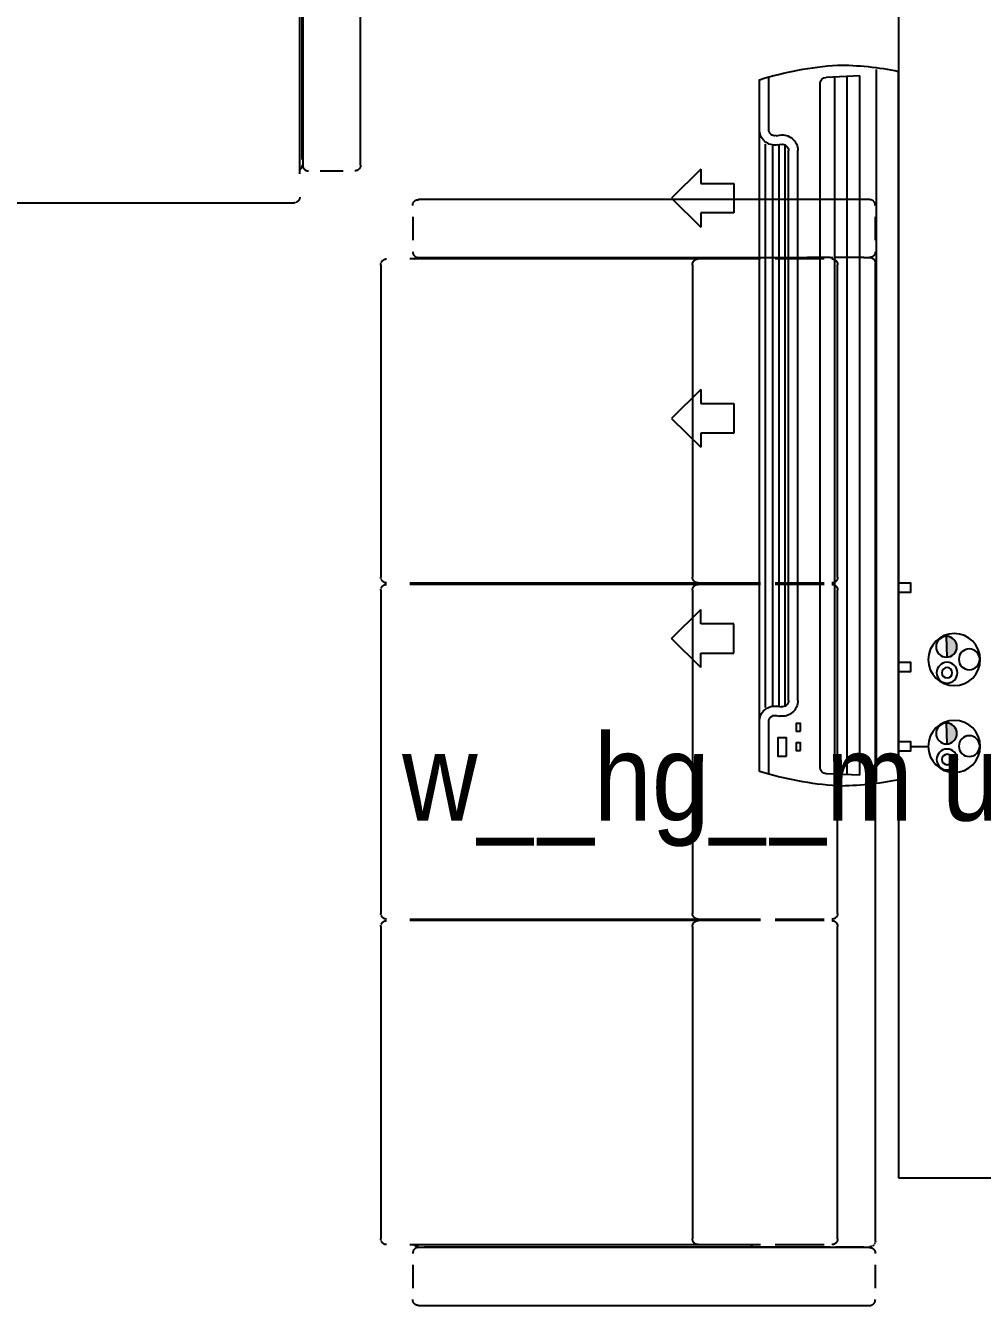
# Model space of a CAD drawing. Header units: metres. Extents: x -658 to -58, y -713 to -118.
# Drawn here: x -105.56 to -103.906, y -257.203 to -254.991 of the extents above; entities that cross this region are included whole.
import ezdxf

# ---------------------------------------------------------------- set-up
doc = ezdxf.new("R2010")
doc.units = ezdxf.units.M
doc.header["$LTSCALE"] = 100
doc.layers.add('AC', color=8, linetype='Continuous', lineweight=30)
for name, color, linetype in [('me$0$ME$0$0 Zimmer CEILING', 2, 'Continuous'), ('me$0$ME$0$EQU', 6, 'Continuous'), ('plan', 8, 'Continuous'), ('REF-PIPE', 6, 'Continuous')]:
    doc.layers.add(name, color=color, linetype=linetype)
doc.styles.add('style12', font='xarab.shx')

# ---------------------------------------------------------------- blocks, each defined once
blk = doc.blocks.new('ANTIGUA_by_Vaghi_11534 - Vaghi A3S-Triple Seat-412062-دور الملحق')
for p, q in [((0.8562, 0.79), (0.8562, 0.01)), ((0.9562, 0.01), (0.9562, 0.79)), ((0.855, 0.02), (0.855, 0.5896)), ((0.8512, -0.005), (0.8512, 0.4949)), ((0.8862, 0), (0.9262, 0)), ((0.3012, -0.055), (0.8412, -0.055))]:
    blk.add_line(p, q)
at = {"flags": 128}
for points in [[(0.855, 0.01), (0.855, 0.0096), (0.855, 0.0092), (0.8549, 0.0088), (0.8549, 0.0084), (0.8548, 0.008), (0.8547, 0.0076), (0.8546, 0.0072), (0.8545, 0.0069), (0.8544, 0.0065), (0.8542, 0.0061), (0.854, 0.0057), (0.8539, 0.0054), (0.8537, 0.005), (0.8535, 0.0047), (0.8533, 0.0044), (0.853, 0.004), (0.8528, 0.0037), (0.8525, 0.0034), (0.8522, 0.0031), (0.852, 0.0028), (0.8517, 0.0026), (0.8514, 0.0023), (0.8511, 0.002)], [(0.8437, -0.0547), (0.8433, -0.0548), (0.8429, -0.0549), (0.8425, -0.0549), (0.8421, -0.055), (0.8417, -0.055), (0.8413, -0.055), (0.8412, -0.055)], [(0.8512, -0.045), (0.8512, -0.0454), (0.8512, -0.0458), (0.8511, -0.0462), (0.8511, -0.0466), (0.851, -0.047), (0.8509, -0.0474), (0.8508, -0.0478), (0.8507, -0.0481), (0.8505, -0.0485), (0.8504, -0.0489), (0.8502, -0.0493), (0.8501, -0.0496), (0.8499, -0.05), (0.8497, -0.0503), (0.8494, -0.0506), (0.8492, -0.051), (0.849, -0.0513), (0.8487, -0.0516), (0.8484, -0.0519), (0.8482, -0.0522), (0.8479, -0.0524), (0.8476, -0.0527), (0.8472, -0.053), (0.8469, -0.0532), (0.8466, -0.0534), (0.8462, -0.0536), (0.8459, -0.0538), (0.8455, -0.054), (0.8452, -0.0542)]]:
    blk.add_lwpolyline(points, dxfattribs=at)
for points in [[(0.8562, 0.01), (0.8562, 0.0091), (0.8564, 0.0078), (0.8569, 0.0062), (0.8575, 0.005), (0.8581, 0.0041), (0.8587, 0.0034), (0.8593, 0.0028), (0.8601, 0.002), (0.861, 0.0014), (0.8618, 0.001), (0.8626, 0.0007), (0.864, 0.0002), (0.8653, 0), (0.8662, 0)], [(0.9562, 0.01), (0.9562, 0.0091), (0.956, 0.0078), (0.9554, 0.0062), (0.9549, 0.005), (0.9543, 0.0041), (0.9537, 0.0034), (0.9531, 0.0028), (0.9523, 0.002), (0.9514, 0.0014), (0.9506, 0.001), (0.9498, 0.0007), (0.9484, 0.0002), (0.9471, 0), (0.9462, 0)]]:
    blk.add_open_spline(points, degree=3, knots=[0, 0, 0, 0, 0.166667, 0.25, 0.333333, 0.416667, 0.458333, 0.5, 0.583333, 0.666667, 0.708333, 0.75, 0.833333, 1, 1, 1, 1])
blk = doc.blocks.new('ANTIGUA_by_Vaghi_11534 - Vaghi A3S-Triple Seat-V18-دور الملحق')
for p, q in [((-0.885, 0.8), (-0.925, 0.8)), ((0.845, 0.8), (-0.845, 0.8)), ((0.9262, 0.8), (0.8862, 0.8)), ((-0.955, 0.79), (-0.955, 0.01)), ((-0.855, 0.78), (-0.855, 0.79)), ((-0.855, 0.78), (-0.855, 0.7313)), ((0.855, 0.7313), (0.855, 0.78)), ((0.8562, 0.79), (0.8562, 0.01)), ((0.9562, 0.01), (0.9562, 0.79)), ((-0.855, 0.7289), (-0.855, 0.7313)), ((-0.3025, 0.7348), (-0.8425, 0.7348)), ((0.2786, 0.7348), (-0.28, 0.7348)), ((0.8412, 0.7348), (0.3012, 0.7348)), ((-0.855, 0.7219), (-0.855, 0.7266)), ((-0.855, 0.7219), (-0.855, 0.6818)), ((-0.855, 0.01), (-0.855, 0.7089)), ((-0.8525, 0.7116), (-0.8525, 0.627)), ((-0.2925, 0.627), (-0.2925, 0.7116)), ((-0.29, 0.7116), (-0.29, 0.627)), ((0.2886, 0.627), (0.2886, 0.7116)), ((0.2912, 0.7116), (0.2912, 0.627)), ((0.8512, 0.627), (0.8512, 0.7116)), ((0.855, 0.5896), (0.855, 0.7219)), ((-0.8525, 0.6013), (-0.8525, 0.4949)), ((-0.2925, 0.4949), (-0.2925, 0.6013)), ((-0.29, 0.6013), (-0.29, 0.4949)), ((0.2886, 0.4949), (0.2886, 0.6013)), ((0.2912, 0.6013), (0.2912, 0.4949)), ((0.8512, 0.4949), (0.8512, 0.6013)), ((-0.2925, 0.5826), (-0.2899, 0.5826)), ((0.2886, 0.5826), (0.2912, 0.5826)), ((0.855, 0.02), (0.855, 0.5896)), ((-0.8525, 0.4949), (-0.8525, -0.005)), ((-0.2925, -0.005), (-0.2925, 0.4949)), ((-0.29, 0.4949), (-0.29, -0.005)), ((0.2886, -0.005), (0.2886, 0.4949)), ((0.2912, 0.4949), (0.2912, -0.005)), ((0.8512, -0.005), (0.8512, 0.4949)), ((-0.8425, 0.4837), (-0.3025, 0.4837)), ((-0.28, 0.4837), (0.2786, 0.4837)), ((0.3012, 0.4837), (0.8412, 0.4837)), ((-0.925, 0), (-0.885, 0)), ((-0.2925, 0), (-0.29, 0)), ((0.2886, 0), (0.2912, 0)), ((0.8862, 0), (0.9262, 0)), ((-0.8425, -0.055), (-0.3025, -0.055)), ((-0.28, -0.055), (0.2786, -0.055)), ((0.3012, -0.055), (0.8412, -0.055))]:
    blk.add_line(p, q)
at = {"flags": 128}
for points in [[(-0.855, 0.79), (-0.855, 0.7904), (-0.855, 0.7908), (-0.8549, 0.7912), (-0.8549, 0.7916), (-0.8548, 0.792), (-0.8547, 0.7924), (-0.8546, 0.7928), (-0.8545, 0.7931), (-0.8544, 0.7935), (-0.8542, 0.7939), (-0.854, 0.7943), (-0.8539, 0.7946), (-0.8537, 0.795), (-0.8535, 0.7953), (-0.8533, 0.7956), (-0.853, 0.796), (-0.8528, 0.7963), (-0.8525, 0.7966), (-0.8522, 0.7969), (-0.852, 0.7972), (-0.8517, 0.7974), (-0.8514, 0.7977), (-0.8511, 0.798), (-0.8507, 0.7982), (-0.8504, 0.7984), (-0.8501, 0.7986), (-0.8497, 0.7988), (-0.8494, 0.799), (-0.849, 0.7992), (-0.8486, 0.7993), (-0.8482, 0.7995), (-0.8479, 0.7996), (-0.8475, 0.7997), (-0.8471, 0.7998), (-0.8467, 0.7999), (-0.8463, 0.7999), (-0.8459, 0.8), (-0.8455, 0.8), (-0.8451, 0.8), (-0.845, 0.8)], [(0.845, 0.8), (0.8454, 0.8), (0.8458, 0.8), (0.8462, 0.7999), (0.8466, 0.7999), (0.847, 0.7998), (0.8474, 0.7997)], [(0.8493, 0.799), (0.8496, 0.7989), (0.85, 0.7987), (0.8503, 0.7985), (0.8506, 0.7983)], [(0.8522, 0.797), (0.8524, 0.7967), (0.8527, 0.7964), (0.853, 0.7961), (0.8532, 0.7957), (0.8534, 0.7954), (0.8536, 0.7951)], [(0.8542, 0.794), (0.8543, 0.7936), (0.8545, 0.7932), (0.8546, 0.7929), (0.8547, 0.7925), (0.8548, 0.7921), (0.8549, 0.7917), (0.8549, 0.7913), (0.855, 0.7909), (0.855, 0.7905), (0.855, 0.7901), (0.855, 0.79)], [(-0.8525, 0.7248), (-0.8525, 0.7252), (-0.8525, 0.7256), (-0.8524, 0.726), (-0.8524, 0.7264), (-0.8523, 0.7268), (-0.8522, 0.7272), (-0.8521, 0.7276), (-0.852, 0.7279), (-0.8519, 0.7283), (-0.8517, 0.7287), (-0.8515, 0.7291), (-0.8514, 0.7294), (-0.8512, 0.7298), (-0.851, 0.7301), (-0.8508, 0.7304), (-0.8505, 0.7308), (-0.8503, 0.7311), (-0.85, 0.7314), (-0.8497, 0.7317), (-0.8495, 0.732), (-0.8492, 0.7322), (-0.8489, 0.7325), (-0.8486, 0.7328), (-0.8482, 0.733), (-0.8479, 0.7332), (-0.8476, 0.7334), (-0.8472, 0.7336), (-0.8469, 0.7338), (-0.8465, 0.734), (-0.8461, 0.7341), (-0.8457, 0.7343), (-0.8454, 0.7344), (-0.845, 0.7345), (-0.8446, 0.7346), (-0.8442, 0.7346), (-0.8438, 0.7347), (-0.8434, 0.7348), (-0.843, 0.7348), (-0.8426, 0.7348), (-0.8425, 0.7348)], [(-0.3025, 0.7348), (-0.3021, 0.7348), (-0.3017, 0.7348), (-0.3013, 0.7347), (-0.3009, 0.7347), (-0.3005, 0.7346), (-0.3001, 0.7345), (-0.2997, 0.7344), (-0.2994, 0.7343), (-0.299, 0.7342), (-0.2986, 0.734), (-0.2982, 0.7338), (-0.2979, 0.7337), (-0.2975, 0.7335), (-0.2972, 0.7333), (-0.2969, 0.733), (-0.2965, 0.7328), (-0.2962, 0.7326), (-0.2959, 0.7323), (-0.2956, 0.732), (-0.2953, 0.7318), (-0.2951, 0.7315), (-0.2948, 0.7312), (-0.2945, 0.7309), (-0.2943, 0.7305), (-0.2941, 0.7302), (-0.2939, 0.7299), (-0.2937, 0.7295), (-0.2935, 0.7292), (-0.2933, 0.7288), (-0.2932, 0.7284), (-0.293, 0.728), (-0.2929, 0.7277), (-0.2928, 0.7273), (-0.2927, 0.7269), (-0.2926, 0.7265), (-0.2926, 0.7261), (-0.2925, 0.7257), (-0.2925, 0.7253), (-0.2925, 0.7249), (-0.2925, 0.7248)], [(-0.29, 0.7248), (-0.29, 0.7252), (-0.29, 0.7256), (-0.2899, 0.726), (-0.2899, 0.7264), (-0.2898, 0.7268), (-0.2897, 0.7272), (-0.2896, 0.7276), (-0.2895, 0.7279), (-0.2894, 0.7283), (-0.2892, 0.7287), (-0.289, 0.7291), (-0.2889, 0.7294), (-0.2887, 0.7298), (-0.2885, 0.7301), (-0.2883, 0.7304), (-0.288, 0.7308), (-0.2878, 0.7311), (-0.2875, 0.7314), (-0.2872, 0.7317), (-0.287, 0.732), (-0.2867, 0.7322), (-0.2864, 0.7325), (-0.2861, 0.7328), (-0.2857, 0.733), (-0.2854, 0.7332), (-0.2851, 0.7334), (-0.2847, 0.7336), (-0.2844, 0.7338), (-0.284, 0.734), (-0.2836, 0.7341), (-0.2832, 0.7343), (-0.2829, 0.7344), (-0.2825, 0.7345), (-0.2821, 0.7346), (-0.2817, 0.7346), (-0.2813, 0.7347), (-0.2809, 0.7348), (-0.2805, 0.7348), (-0.2801, 0.7348), (-0.28, 0.7348)], [(0.2786, 0.7348), (0.279, 0.7348), (0.2794, 0.7348), (0.2798, 0.7347), (0.2802, 0.7347), (0.2806, 0.7346), (0.281, 0.7345), (0.2813, 0.7344), (0.2817, 0.7343), (0.2821, 0.7342), (0.2825, 0.734), (0.2828, 0.7338), (0.2832, 0.7337), (0.2836, 0.7335), (0.2839, 0.7333), (0.2842, 0.733), (0.2846, 0.7328), (0.2849, 0.7326), (0.2852, 0.7323), (0.2855, 0.732), (0.2858, 0.7318), (0.286, 0.7315), (0.2863, 0.7312), (0.2865, 0.7309), (0.2868, 0.7305), (0.287, 0.7302), (0.2872, 0.7299), (0.2874, 0.7295), (0.2876, 0.7292), (0.2878, 0.7288), (0.2879, 0.7284), (0.288, 0.728), (0.2882, 0.7277), (0.2883, 0.7273), (0.2884, 0.7269), (0.2884, 0.7265), (0.2885, 0.7261), (0.2885, 0.7257), (0.2886, 0.7253), (0.2886, 0.7249), (0.2886, 0.7248)], [(0.2912, 0.7248), (0.2912, 0.7252), (0.2912, 0.7256), (0.2913, 0.726), (0.2913, 0.7264), (0.2914, 0.7268), (0.2915, 0.7272), (0.2916, 0.7276), (0.2917, 0.7279), (0.2918, 0.7283), (0.292, 0.7287), (0.2921, 0.7291), (0.2923, 0.7294), (0.2925, 0.7298), (0.2927, 0.7301), (0.2929, 0.7304), (0.2932, 0.7308), (0.2934, 0.7311), (0.2937, 0.7314), (0.2939, 0.7317), (0.2942, 0.732), (0.2945, 0.7322), (0.2948, 0.7325), (0.2951, 0.7328), (0.2955, 0.733), (0.2958, 0.7332), (0.2961, 0.7334), (0.2965, 0.7336), (0.2968, 0.7338), (0.2972, 0.734), (0.2976, 0.7341), (0.2979, 0.7343), (0.2983, 0.7344), (0.2987, 0.7345), (0.2991, 0.7346), (0.2995, 0.7346), (0.2999, 0.7347), (0.3003, 0.7348), (0.3007, 0.7348), (0.3011, 0.7348), (0.3012, 0.7348)], [(0.8412, 0.7348), (0.8416, 0.7348), (0.842, 0.7348), (0.8424, 0.7347), (0.8428, 0.7347), (0.8432, 0.7346), (0.8436, 0.7345), (0.8439, 0.7344), (0.8443, 0.7343), (0.8447, 0.7342), (0.8451, 0.734), (0.8454, 0.7338), (0.8458, 0.7337), (0.8462, 0.7335), (0.8465, 0.7333), (0.8468, 0.733), (0.8472, 0.7328), (0.8475, 0.7326), (0.8478, 0.7323), (0.8481, 0.732), (0.8484, 0.7318), (0.8486, 0.7315), (0.8489, 0.7312), (0.8491, 0.7309), (0.8494, 0.7305), (0.8496, 0.7302), (0.8498, 0.7299), (0.85, 0.7295), (0.8502, 0.7292), (0.8504, 0.7288), (0.8505, 0.7284), (0.8506, 0.728), (0.8508, 0.7277), (0.8509, 0.7273), (0.851, 0.7269), (0.851, 0.7265), (0.8511, 0.7261), (0.8511, 0.7257), (0.8512, 0.7253), (0.8512, 0.7249), (0.8512, 0.7248)], [(-0.8425, 0.4837), (-0.8429, 0.4837), (-0.8433, 0.4837), (-0.8437, 0.4837), (-0.8441, 0.4838), (-0.8445, 0.4839), (-0.8449, 0.484), (-0.8453, 0.4841), (-0.8456, 0.4842), (-0.846, 0.4843), (-0.8464, 0.4845), (-0.8468, 0.4846), (-0.8471, 0.4848), (-0.8475, 0.485), (-0.8478, 0.4852), (-0.8481, 0.4854), (-0.8485, 0.4857), (-0.8488, 0.4859), (-0.8491, 0.4862), (-0.8494, 0.4864), (-0.8497, 0.4867), (-0.8499, 0.487), (-0.8502, 0.4873), (-0.8505, 0.4876), (-0.8507, 0.4879), (-0.8509, 0.4883), (-0.8511, 0.4886), (-0.8513, 0.489), (-0.8515, 0.4893), (-0.8517, 0.4897), (-0.8518, 0.4901), (-0.852, 0.4904), (-0.8521, 0.4908), (-0.8522, 0.4912), (-0.8523, 0.4916), (-0.8524, 0.492), (-0.8524, 0.4924), (-0.8525, 0.4928), (-0.8525, 0.4932), (-0.8525, 0.4936), (-0.8525, 0.4937)], [(-0.2925, 0.4937), (-0.2925, 0.4933), (-0.2925, 0.4929), (-0.2926, 0.4925), (-0.2926, 0.4921), (-0.2927, 0.4917), (-0.2928, 0.4913), (-0.2929, 0.4909), (-0.293, 0.4905), (-0.2931, 0.4902), (-0.2933, 0.4898), (-0.2935, 0.4894), (-0.2936, 0.4891), (-0.2938, 0.4887), (-0.294, 0.4884), (-0.2942, 0.488), (-0.2945, 0.4877), (-0.2947, 0.4874), (-0.295, 0.4871), (-0.2953, 0.4868), (-0.2955, 0.4865), (-0.2958, 0.4862), (-0.2961, 0.486), (-0.2964, 0.4857), (-0.2968, 0.4855), (-0.2971, 0.4853), (-0.2974, 0.4851), (-0.2978, 0.4849), (-0.2981, 0.4847), (-0.2985, 0.4845), (-0.2989, 0.4844), (-0.2993, 0.4842), (-0.2996, 0.4841), (-0.3, 0.484), (-0.3004, 0.4839), (-0.3008, 0.4838), (-0.3012, 0.4838), (-0.3016, 0.4837), (-0.302, 0.4837), (-0.3024, 0.4837), (-0.3025, 0.4837)], [(-0.28, 0.4837), (-0.2804, 0.4837), (-0.2808, 0.4837), (-0.2812, 0.4837), (-0.2816, 0.4838), (-0.282, 0.4839), (-0.2824, 0.484), (-0.2828, 0.4841), (-0.2831, 0.4842), (-0.2835, 0.4843), (-0.2839, 0.4845), (-0.2843, 0.4846), (-0.2846, 0.4848), (-0.285, 0.485), (-0.2853, 0.4852), (-0.2856, 0.4854), (-0.286, 0.4857), (-0.2863, 0.4859), (-0.2866, 0.4862), (-0.2869, 0.4864), (-0.2872, 0.4867), (-0.2874, 0.487), (-0.2877, 0.4873), (-0.288, 0.4876), (-0.2882, 0.4879), (-0.2884, 0.4883), (-0.2886, 0.4886), (-0.2888, 0.489), (-0.289, 0.4893), (-0.2892, 0.4897), (-0.2893, 0.4901), (-0.2895, 0.4904), (-0.2896, 0.4908), (-0.2897, 0.4912), (-0.2898, 0.4916), (-0.2899, 0.492), (-0.2899, 0.4924), (-0.29, 0.4928), (-0.29, 0.4932), (-0.29, 0.4936), (-0.29, 0.4937)], [(0.2886, 0.4937), (0.2886, 0.4933), (0.2886, 0.4929), (0.2885, 0.4925), (0.2885, 0.4921), (0.2884, 0.4917), (0.2883, 0.4913), (0.2882, 0.4909), (0.2881, 0.4905), (0.2879, 0.4902), (0.2878, 0.4898), (0.2876, 0.4894), (0.2875, 0.4891), (0.2873, 0.4887), (0.2871, 0.4884), (0.2868, 0.488), (0.2866, 0.4877), (0.2864, 0.4874), (0.2861, 0.4871), (0.2858, 0.4868), (0.2856, 0.4865), (0.2853, 0.4862), (0.285, 0.486), (0.2846, 0.4857), (0.2843, 0.4855), (0.284, 0.4853), (0.2836, 0.4851), (0.2833, 0.4849), (0.2829, 0.4847), (0.2826, 0.4845), (0.2822, 0.4844), (0.2818, 0.4842), (0.2815, 0.4841), (0.2811, 0.484), (0.2807, 0.4839), (0.2803, 0.4838), (0.2799, 0.4838), (0.2795, 0.4837), (0.2791, 0.4837), (0.2787, 0.4837), (0.2786, 0.4837)], [(0.3012, 0.4837), (0.3008, 0.4837), (0.3004, 0.4837), (0.3, 0.4837), (0.2996, 0.4838), (0.2992, 0.4839), (0.2988, 0.484), (0.2984, 0.4841), (0.298, 0.4842), (0.2977, 0.4843), (0.2973, 0.4845), (0.2969, 0.4846), (0.2966, 0.4848), (0.2962, 0.485), (0.2959, 0.4852), (0.2955, 0.4854), (0.2952, 0.4857), (0.2949, 0.4859), (0.2946, 0.4862), (0.2943, 0.4864), (0.294, 0.4867), (0.2937, 0.487), (0.2935, 0.4873), (0.2932, 0.4876), (0.293, 0.4879), (0.2928, 0.4883), (0.2926, 0.4886), (0.2924, 0.489), (0.2922, 0.4893), (0.292, 0.4897), (0.2919, 0.4901), (0.2917, 0.4904), (0.2916, 0.4908), (0.2915, 0.4912), (0.2914, 0.4916), (0.2913, 0.492), (0.2913, 0.4924), (0.2912, 0.4928), (0.2912, 0.4932), (0.2912, 0.4936), (0.2912, 0.4937)], [(0.8512, 0.4937), (0.8512, 0.4933), (0.8512, 0.4929), (0.8511, 0.4925), (0.8511, 0.4921), (0.851, 0.4917), (0.8509, 0.4913), (0.8508, 0.4909), (0.8507, 0.4905), (0.8505, 0.4902), (0.8504, 0.4898), (0.8502, 0.4894), (0.8501, 0.4891), (0.8499, 0.4887), (0.8497, 0.4884), (0.8494, 0.488), (0.8492, 0.4877), (0.849, 0.4874), (0.8487, 0.4871), (0.8484, 0.4868), (0.8482, 0.4865), (0.8479, 0.4862), (0.8476, 0.486), (0.8472, 0.4857), (0.8469, 0.4855), (0.8466, 0.4853), (0.8462, 0.4851), (0.8459, 0.4849), (0.8455, 0.4847), (0.8452, 0.4845), (0.8448, 0.4844), (0.8444, 0.4842), (0.8441, 0.4841), (0.8437, 0.484), (0.8433, 0.4839), (0.8429, 0.4838), (0.8425, 0.4838), (0.8421, 0.4837), (0.8417, 0.4837), (0.8413, 0.4837), (0.8412, 0.4837)], [(-0.8524, 0.0033), (-0.8527, 0.0036), (-0.853, 0.0039), (-0.8532, 0.0043), (-0.8534, 0.0046), (-0.8536, 0.0049), (-0.8538, 0.0053), (-0.854, 0.0056), (-0.8542, 0.006), (-0.8543, 0.0064), (-0.8545, 0.0068), (-0.8546, 0.0071), (-0.8547, 0.0075), (-0.8548, 0.0079), (-0.8549, 0.0083), (-0.8549, 0.0087), (-0.855, 0.0091), (-0.855, 0.0095), (-0.855, 0.0099), (-0.855, 0.01)], [(0.855, 0.01), (0.855, 0.0096), (0.855, 0.0092), (0.8549, 0.0088), (0.8549, 0.0084), (0.8548, 0.008), (0.8547, 0.0076), (0.8546, 0.0072), (0.8545, 0.0069), (0.8544, 0.0065), (0.8542, 0.0061), (0.854, 0.0057), (0.8539, 0.0054), (0.8537, 0.005), (0.8535, 0.0047), (0.8533, 0.0044), (0.853, 0.004), (0.8528, 0.0037), (0.8525, 0.0034), (0.8522, 0.0031), (0.852, 0.0028), (0.8517, 0.0026), (0.8514, 0.0023), (0.8511, 0.002)], [(-0.8464, -0.0542), (-0.8468, -0.054), (-0.8471, -0.0539), (-0.8475, -0.0537), (-0.8478, -0.0535), (-0.8481, -0.0533), (-0.8485, -0.053), (-0.8488, -0.0528), (-0.8491, -0.0525), (-0.8494, -0.0522), (-0.8497, -0.052), (-0.8499, -0.0517), (-0.8502, -0.0514), (-0.8505, -0.0511), (-0.8507, -0.0507), (-0.8509, -0.0504), (-0.8511, -0.0501), (-0.8513, -0.0497), (-0.8515, -0.0494), (-0.8517, -0.049), (-0.8518, -0.0486), (-0.852, -0.0482), (-0.8521, -0.0479), (-0.8522, -0.0475), (-0.8523, -0.0471), (-0.8524, -0.0467), (-0.8524, -0.0463), (-0.8525, -0.0459), (-0.8525, -0.0455), (-0.8525, -0.0451), (-0.8525, -0.045)], [(-0.8425, -0.055), (-0.8429, -0.055), (-0.8433, -0.055), (-0.8437, -0.0549), (-0.8441, -0.0549), (-0.8445, -0.0548), (-0.8449, -0.0547)], [(-0.3, -0.0547), (-0.3004, -0.0548), (-0.3008, -0.0549), (-0.3012, -0.0549), (-0.3016, -0.055), (-0.302, -0.055), (-0.3024, -0.055), (-0.3025, -0.055)], [(-0.2925, -0.045), (-0.2925, -0.0454), (-0.2925, -0.0458), (-0.2926, -0.0462), (-0.2926, -0.0466), (-0.2927, -0.047), (-0.2928, -0.0474), (-0.2929, -0.0478), (-0.293, -0.0481), (-0.2931, -0.0485), (-0.2933, -0.0489), (-0.2935, -0.0493), (-0.2936, -0.0496), (-0.2938, -0.05), (-0.294, -0.0503), (-0.2942, -0.0506), (-0.2945, -0.051), (-0.2947, -0.0513), (-0.295, -0.0516), (-0.2953, -0.0519), (-0.2955, -0.0522), (-0.2958, -0.0524), (-0.2961, -0.0527), (-0.2964, -0.053), (-0.2968, -0.0532), (-0.2971, -0.0534), (-0.2974, -0.0536), (-0.2978, -0.0538), (-0.2981, -0.054), (-0.2985, -0.0542)], [(-0.2839, -0.0542), (-0.2843, -0.054), (-0.2846, -0.0539), (-0.285, -0.0537), (-0.2853, -0.0535), (-0.2856, -0.0533), (-0.286, -0.053), (-0.2863, -0.0528), (-0.2866, -0.0525), (-0.2869, -0.0522), (-0.2872, -0.052), (-0.2874, -0.0517), (-0.2877, -0.0514), (-0.288, -0.0511), (-0.2882, -0.0507), (-0.2884, -0.0504), (-0.2886, -0.0501), (-0.2888, -0.0497), (-0.289, -0.0494), (-0.2892, -0.049), (-0.2893, -0.0486), (-0.2895, -0.0482), (-0.2896, -0.0479), (-0.2897, -0.0475), (-0.2898, -0.0471), (-0.2899, -0.0467), (-0.2899, -0.0463), (-0.29, -0.0459), (-0.29, -0.0455), (-0.29, -0.0451), (-0.29, -0.045)], [(-0.28, -0.055), (-0.2804, -0.055), (-0.2808, -0.055), (-0.2812, -0.0549), (-0.2816, -0.0549), (-0.282, -0.0548), (-0.2824, -0.0547)], [(0.2811, -0.0547), (0.2807, -0.0548), (0.2803, -0.0549), (0.2799, -0.0549), (0.2795, -0.055), (0.2791, -0.055), (0.2787, -0.055), (0.2786, -0.055)], [(0.2886, -0.045), (0.2886, -0.0454), (0.2886, -0.0458), (0.2885, -0.0462), (0.2885, -0.0466), (0.2884, -0.047), (0.2883, -0.0474), (0.2882, -0.0478), (0.2881, -0.0481), (0.2879, -0.0485), (0.2878, -0.0489), (0.2876, -0.0493), (0.2875, -0.0496), (0.2873, -0.05), (0.2871, -0.0503), (0.2868, -0.0506), (0.2866, -0.051), (0.2864, -0.0513), (0.2861, -0.0516), (0.2858, -0.0519), (0.2856, -0.0522), (0.2853, -0.0524), (0.285, -0.0527), (0.2846, -0.053), (0.2843, -0.0532), (0.284, -0.0534), (0.2836, -0.0536), (0.2833, -0.0538), (0.2829, -0.054), (0.2826, -0.0542)], [(0.2973, -0.0542), (0.2969, -0.054), (0.2966, -0.0539), (0.2962, -0.0537), (0.2959, -0.0535), (0.2955, -0.0533), (0.2952, -0.053), (0.2949, -0.0528), (0.2946, -0.0525), (0.2943, -0.0522), (0.294, -0.052), (0.2937, -0.0517), (0.2935, -0.0514), (0.2932, -0.0511), (0.293, -0.0507), (0.2928, -0.0504), (0.2926, -0.0501), (0.2924, -0.0497), (0.2922, -0.0494), (0.292, -0.049), (0.2919, -0.0486), (0.2917, -0.0482), (0.2916, -0.0479), (0.2915, -0.0475), (0.2914, -0.0471), (0.2913, -0.0467), (0.2913, -0.0463), (0.2912, -0.0459), (0.2912, -0.0455), (0.2912, -0.0451), (0.2912, -0.045)], [(0.3012, -0.055), (0.3008, -0.055), (0.3004, -0.055), (0.3, -0.0549), (0.2996, -0.0549), (0.2992, -0.0548), (0.2988, -0.0547)], [(0.8437, -0.0547), (0.8433, -0.0548), (0.8429, -0.0549), (0.8425, -0.0549), (0.8421, -0.055), (0.8417, -0.055), (0.8413, -0.055), (0.8412, -0.055)], [(0.8512, -0.045), (0.8512, -0.0454), (0.8512, -0.0458), (0.8511, -0.0462), (0.8511, -0.0466), (0.851, -0.047), (0.8509, -0.0474), (0.8508, -0.0478), (0.8507, -0.0481), (0.8505, -0.0485), (0.8504, -0.0489), (0.8502, -0.0493), (0.8501, -0.0496), (0.8499, -0.05), (0.8497, -0.0503), (0.8494, -0.0506), (0.8492, -0.051), (0.849, -0.0513), (0.8487, -0.0516), (0.8484, -0.0519), (0.8482, -0.0522), (0.8479, -0.0524), (0.8476, -0.0527), (0.8472, -0.053), (0.8469, -0.0532), (0.8466, -0.0534), (0.8462, -0.0536), (0.8459, -0.0538), (0.8455, -0.054), (0.8452, -0.0542)]]:
    blk.add_lwpolyline(points, dxfattribs=at)
for points, knots in [([(-0.945, 0.8), (-0.9459, 0.8), (-0.9472, 0.7998), (-0.9488, 0.7993), (-0.9498, 0.7988), (-0.9506, 0.7983), (-0.9513, 0.7978), (-0.9519, 0.7972), (-0.9525, 0.7966), (-0.9531, 0.7959), (-0.9537, 0.795), (-0.9543, 0.7938), (-0.9548, 0.7922), (-0.955, 0.7909), (-0.955, 0.79)], [0, 0, 0, 0, 0.166667, 0.25, 0.333333, 0.375, 0.416667, 0.5, 0.541667, 0.583333, 0.666667, 0.75, 0.833333, 1, 1, 1, 1]), ([(-0.865, 0.8), (-0.8641, 0.8), (-0.8628, 0.7998), (-0.8612, 0.7993), (-0.8602, 0.7988), (-0.8594, 0.7983), (-0.8587, 0.7978), (-0.8581, 0.7972), (-0.8575, 0.7966), (-0.8569, 0.7959), (-0.8563, 0.795), (-0.8557, 0.7938), (-0.8552, 0.7922), (-0.855, 0.7909), (-0.855, 0.79)], [0, 0, 0, 0, 0.166667, 0.25, 0.333333, 0.375, 0.416667, 0.5, 0.541667, 0.583333, 0.666667, 0.75, 0.833333, 1, 1, 1, 1]), ([(0.8562, 0.79), (0.8562, 0.7909), (0.8564, 0.7922), (0.8569, 0.7938), (0.8575, 0.795), (0.8581, 0.7959), (0.8587, 0.7966), (0.8593, 0.7972), (0.8601, 0.798), (0.861, 0.7986), (0.8618, 0.799), (0.8626, 0.7993), (0.864, 0.7998), (0.8653, 0.8), (0.8662, 0.8)], [0, 0, 0, 0, 0.166667, 0.25, 0.333333, 0.416667, 0.458333, 0.5, 0.583333, 0.666667, 0.708333, 0.75, 0.833333, 1, 1, 1, 1]), ([(0.9562, 0.79), (0.9562, 0.7909), (0.956, 0.7922), (0.9555, 0.7938), (0.9549, 0.795), (0.9543, 0.7959), (0.9537, 0.7966), (0.9531, 0.7972), (0.9523, 0.798), (0.9514, 0.7986), (0.9506, 0.799), (0.9498, 0.7993), (0.9484, 0.7998), (0.9471, 0.8), (0.9462, 0.8)], [0, 0, 0, 0, 0.166667, 0.25, 0.333333, 0.416667, 0.458333, 0.5, 0.583333, 0.666667, 0.708333, 0.75, 0.833333, 1, 1, 1, 1]), ([(-0.8525, 0.585), (-0.8526, 0.5851), (-0.8531, 0.5855), (-0.8537, 0.5861), (-0.8543, 0.5869), (-0.8548, 0.5881), (-0.855, 0.589), (-0.855, 0.5896)], [0.5396343, 0.5396343, 0.5396343, 0.5396343, 0.5833333, 0.6666667, 0.75, 0.8333333, 1, 1, 1, 1]), ([(0.8517, 0.5844), (0.8518, 0.5845), (0.8523, 0.5848), (0.853, 0.5853), (0.8537, 0.5861), (0.8543, 0.5869), (0.8548, 0.5881), (0.855, 0.589), (0.855, 0.5896)], [0.465255, 0.465255, 0.465255, 0.465255, 0.5, 0.5833333, 0.6666667, 0.75, 0.8333333, 1, 1, 1, 1]), ([(-0.945, 0), (-0.9459, 0), (-0.9472, 0.0002), (-0.9488, 0.0007), (-0.9498, 0.0012), (-0.9506, 0.0017), (-0.9513, 0.0022), (-0.9519, 0.0028), (-0.9525, 0.0034), (-0.9531, 0.0041), (-0.9537, 0.005), (-0.9543, 0.0062), (-0.9548, 0.0078), (-0.955, 0.0091), (-0.955, 0.01)], [0, 0, 0, 0, 0.166667, 0.25, 0.333333, 0.375, 0.416667, 0.5, 0.541667, 0.583333, 0.666667, 0.75, 0.833333, 1, 1, 1, 1]), ([(-0.865, 0), (-0.8641, 0), (-0.8628, 0.0002), (-0.8612, 0.0007), (-0.8602, 0.0012), (-0.8594, 0.0017), (-0.8587, 0.0022), (-0.8581, 0.0028), (-0.8575, 0.0034), (-0.8569, 0.0041), (-0.8563, 0.005), (-0.8557, 0.0062), (-0.8552, 0.0078), (-0.855, 0.0091), (-0.855, 0.01)], [0, 0, 0, 0, 0.166667, 0.25, 0.333333, 0.375, 0.416667, 0.5, 0.541667, 0.583333, 0.666667, 0.75, 0.833333, 1, 1, 1, 1]), ([(0.8562, 0.01), (0.8562, 0.0091), (0.8564, 0.0078), (0.8569, 0.0062), (0.8575, 0.005), (0.8581, 0.0041), (0.8587, 0.0034), (0.8593, 0.0028), (0.8601, 0.002), (0.861, 0.0014), (0.8618, 0.001), (0.8626, 0.0007), (0.864, 0.0002), (0.8653, 0), (0.8662, 0)], [0, 0, 0, 0, 0.166667, 0.25, 0.333333, 0.416667, 0.458333, 0.5, 0.583333, 0.666667, 0.708333, 0.75, 0.833333, 1, 1, 1, 1]), ([(0.9562, 0.01), (0.9562, 0.0091), (0.956, 0.0078), (0.9554, 0.0062), (0.9549, 0.005), (0.9543, 0.0041), (0.9537, 0.0034), (0.9531, 0.0028), (0.9523, 0.002), (0.9514, 0.0014), (0.9506, 0.001), (0.9498, 0.0007), (0.9484, 0.0002), (0.9471, 0), (0.9462, 0)], [0, 0, 0, 0, 0.166667, 0.25, 0.333333, 0.416667, 0.458333, 0.5, 0.583333, 0.666667, 0.708333, 0.75, 0.833333, 1, 1, 1, 1])]:
    blk.add_open_spline(points, degree=3, knots=knots)
blk = doc.blocks.new('A$C79349d3f')
at = {"layer": 'plan'}
for p, q in [((-34.6035, 19.1095), (-34.6035, 16.5095)), ((-34.6035, 16.5095), (-34.2035, 16.5095))]:
    blk.add_line(p, q, dxfattribs=at)
blk.add_blockref('ANTIGUA_by_Vaghi_11534 - Vaghi A3S-Triple Seat-412062-دور الملحق', (-36.4898, 18.2495), dxfattribs=at)
at = {"layer": 'plan', "rotation": 270}
blk.add_blockref('ANTIGUA_by_Vaghi_11534 - Vaghi A3S-Triple Seat-V18-دور الملحق', (-35.4435, 17.245), dxfattribs=at)
at = {"layer": 'plan', "style": 'style12', "width": 0.9}
blk.add_text('w__hg__m u__hz_gd__m', height=0.15, dxfattribs=at).set_placement((-35.4617, 17.1267))
blk = doc.blocks.new('RP')
at = {"layer": 'REF-PIPE'}
blk.add_hatch(color=256, dxfattribs=at).paths.add_polyline_path([(0.35, -1.09, -1), (3.35, -1.15)])
blk.add_line((3.35, -1.15), (0.35, -1.09), dxfattribs=at)
for centre, radius in [((0, 0), 3.75), ((0.04, 2.16), 1.5), ((-1.89, -1.04), 1.5), ((1.85, -1.12), 1.5), ((-1.89, -1.04), 0.75)]:
    blk.add_circle(centre, radius, dxfattribs=at)
blk = doc.blocks.new('me$0$ME$0$iu-01&02')
at = {"layer": 'me$0$ME$0$EQU'}
for p, q in [((-210.9, 524.2), (-210.9, 448.7)), ((-196.7, 527.7), (-196.7, 448.7)), ((-33.2, 539.8), (-33.2, -539.8)), ((0, 536.9), (0, -536.9)), ((-210.9, 448.7), (-210.9, -448.7)), ((-185.6, 439.3), (-180.2, 440.2)), ((-183.2, 425.3), (-177.8, 426.2)), ((-166.7, 416.8), (-166.7, -416.8)), ((-152.5, 416.8), (-152.5, -416.8)), ((-183.2, -425.3), (-177.8, -426.2)), ((-185.6, -439.3), (-180.2, -440.2)), ((-210.9, -448.7), (-210.9, -524.2)), ((-196.7, -448.7), (-196.7, -527.7))]:
    blk.add_line(p, q, dxfattribs=at)
at = {"layer": 'me$0$ME$0$EQU', "color": 9}
for p, q in [((-58.5, 529.8), (-109.6, 527.7)), ((-96.5, 528.2), (-96.5, -528.2)), ((-77.5, 529), (-77.5, -529)), ((-58.5, 529.8), (-58.5, -529.8)), ((-118.7, 518.2), (-118.7, -518.2)), ((-201.4, 427.4), (-201.4, -426.4)), ((-190.5, 425.2), (-190.5, -424.1)), ((-181, 425.1), (-181, -425.1)), ((-171.5, 425.1), (-171.5, -425.1)), ((-58.5, -529.8), (-109.6, -527.7))]:
    blk.add_line(p, q, dxfattribs=at)
at = {"layer": 'me$0$ME$0$EQU', "color": 7}
for p, q in [((-299.4, 366.7), (-344, 322.8)), ((-299.4, 366.7), (-299.4, 345.1)), ((-299.4, 345.1), (-249.8, 345.1)), ((-249.8, 345.1), (-249.8, 300.5)), ((-344, 322.8), (-299.4, 279)), ((-249.8, 300.5), (-299.4, 300.5)), ((-299.4, 300.5), (-299.4, 279)), ((-344, -10.9), (-299.4, 32.9)), ((-299.4, 11.4), (-299.4, 32.9)), ((-249.8, 11.4), (-299.4, 11.4)), ((-249.8, -33.2), (-249.8, 11.4)), ((-299.4, -54.8), (-344, -10.9)), ((-299.4, -33.2), (-249.8, -33.2)), ((-299.4, -54.8), (-299.4, -33.2)), ((-344, -344.7), (-299.4, -300.8)), ((-299.4, -322.4), (-299.4, -300.8)), ((-249.8, -322.4), (-299.4, -322.4)), ((-249.8, -367), (-249.8, -322.4)), ((-299.4, -388.5), (-344, -344.7)), ((-299.4, -367), (-249.8, -367)), ((-299.4, -388.5), (-299.4, -367))]:
    blk.add_line(p, q, dxfattribs=at)
for points in [[(-169.5, 500.9), (-169.5, 473.3), (-182.9, 473.3), (-182.9, 500.9)], [(-148.7, 492.4), (-148.7, 480.8), (-155, 480.8), (-155, 492.4)], [(-148.7, 463.2), (-148.7, 451.6), (-155, 451.6), (-155, 463.2)]]:
    blk.add_lwpolyline(points, close=True, dxfattribs=at)
at = {"layer": 'me$0$ME$0$EQU'}
for points in [[(0, 492.9), (18.7, 492.9), (18.7, 479.5), (0, 479.5)], [(0, 372.6), (18.7, 372.6), (18.7, 359.3), (0, 359.3)], [(0, 252.4), (18.7, 252.4), (18.7, 239), (0, 239)]]:
    blk.add_lwpolyline(points, dxfattribs=at)
for centre, radius, start, end in [((-52.8, 7.3), 540.5, 94.2185, 107.009), ((-92.6, 89.6), 456.7, 78.2961, 89.9914), ((-187.2, 448.7), 23.7, 180, 279.5591), ((-187.2, 448.7), 9.5, 180, 279.5591), ((-176.2, 416.8), 23.7, 0, 99.5591), ((-176.2, 416.8), 9.5, 0, 99.5591), ((-187.2, -448.7), 23.7, 80.4409, 180), ((-176.2, -416.8), 23.7, 260.4409, 0), ((-176.2, -416.8), 9.5, 260.4409, 0), ((-187.2, -448.7), 9.5, 80.4409, 180), ((-52.8, -7.3), 540.5, 252.991, 265.7815), ((-92.6, -89.6), 456.7, 270.0086, 281.7039)]:
    blk.add_arc(centre, radius, start, end, dxfattribs=at)
at = {"layer": 'me$0$ME$0$EQU', "color": 9}
for centre, start, end in [((-109.2, 518.2), 92.2906, 180), ((-109.2, -518.2), 180, 267.7094)]:
    blk.add_arc(centre, 9.5, start, end, dxfattribs=at)
blk = doc.blocks.new('decrotive')
at = {"layer": 'me$0$ME$0$0 Zimmer CEILING', "extrusion": (0, 0, -1), "xscale": -1, "zscale": -1, "rotation": 90}
blk.add_blockref('me$0$ME$0$iu-01&02', (0, 0), dxfattribs=at)

msp = doc.modelspace()

# ---------------------------------------------------------------- linework, layer by layer
at = {"layer": 'REF-PIPE', "ltscale": 3}
msp.add_lwpolyline([(-104.03, -256.2365), (-103.9998, -256.2365)], dxfattribs=at)

# ---------------------------------------------------------------- block references
at = {"layer": 'AC', "lineweight": 25, "xscale": -0.00114048, "yscale": 0.00114048, "zscale": 0.00114048, "rotation": 90}
msp.add_blockref('decrotive', (-104.0513, -255.682), dxfattribs=at)
at = {"layer": 'plan'}
msp.add_blockref('A$C79349d3f', (-69.4477, -273.4915), dxfattribs=at)
at = {"layer": 'REF-PIPE', "ltscale": 3, "xscale": -0.012, "yscale": 0.012, "zscale": 0.012, "rotation": 270}
for p in [(-103.9548, -256.0865), (-103.9548, -256.2365)]:
    msp.add_blockref('RP', p, dxfattribs=at)

doc.saveas('drawing.dxf')
